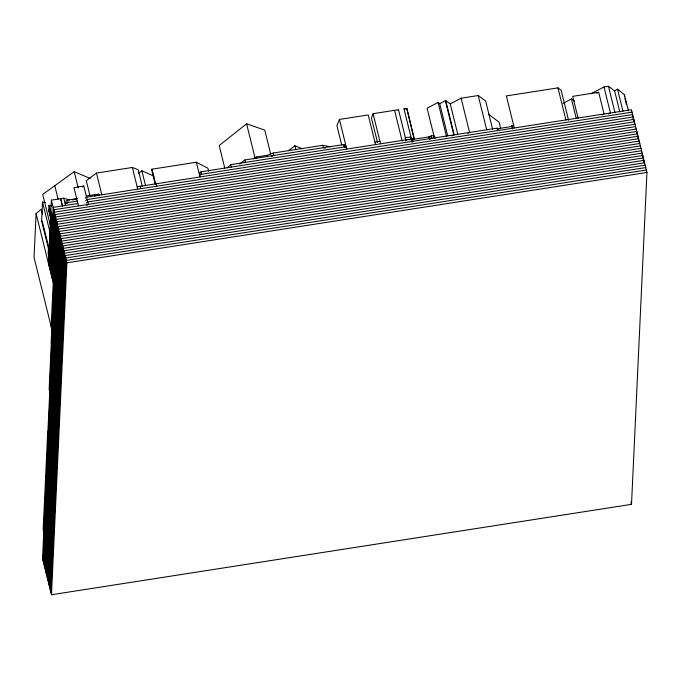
<?xml version="1.0" encoding="UTF-8"?>
<svg xmlns="http://www.w3.org/2000/svg" width="681" height="681" viewBox="0 0 681 681"><rect width="100%" height="100%" fill="white"/><g stroke="black" fill="none" stroke-linecap="round" stroke-linejoin="round"><path stroke-width="1.02" d="M42.545 214.362L41.286 209.28L36.093 213.528L34.05 257.418L51.177 326.625M41.626 221.027L42.248 221.138L49.645 251.042L49.023 250.931L41.626 221.027L42.503 202.061L45.533 202.58M48.76 210.906L48.828 209.51L49.653 209.816L53.229 224.287L52.343 225.377L48.76 210.906L49.653 209.816M51.501 206.105L49.015 205.321L48.836 209.169L52.42 223.632M48.445 263.445L49.909 231.966L42.503 202.061M69.513 200.035L63.75 198.197L51.39 200.129L50.922 210.131L52.709 217.358M49.883 236.29L50.207 229.276M49.041 265.854L51.143 220.55L52.037 219.461L51.211 219.154L51.935 218.243L51.339 215.834L50.632 216.405L51.441 217.052L50.547 218.141L50.062 228.671L50.658 231.089M51.407 214.966L51.518 212.54M49.636 268.263L51.739 222.968L52.633 221.878L51.824 221.223M52.003 217.375L52.114 214.949M50.232 270.68L53.178 207.364L77.889 203.508M50.828 273.09L53.773 209.774L633.824 119.371L633.722 121.482M51.424 275.499L54.369 212.183L634.42 121.78M52.02 277.916L54.965 214.6L635.015 124.189M52.624 280.325L55.561 217.009L635.611 126.598M51.296 343.156L49.134 389.566L50.181 393.788M49.585 391.379L57.357 224.245L637.399 133.834L637.305 135.953M47.857 432.273L49.73 391.975M43.116 560.982L58.549 229.063L638.599 138.66L638.446 141.835M43.712 563.4L59.145 231.472L639.195 141.069M44.316 565.809L59.741 233.889L639.791 143.478M44.912 568.218L60.337 236.298L640.387 145.896M45.508 570.627L60.932 238.708L640.983 148.305M46.104 573.044L61.528 241.125L641.579 150.714M46.7 575.454L62.124 243.534L642.174 153.123L642.081 155.251M47.295 577.863L62.729 245.943L642.77 155.54L642.677 157.66M47.891 580.28L63.324 248.352L643.366 157.949L643.273 160.069M48.487 582.689L63.92 250.77L643.962 160.358L643.868 162.478M49.083 585.098L64.516 253.179L644.567 162.776M49.679 587.507L65.112 255.588L645.162 165.185M50.283 589.925L65.708 258.005L645.758 167.594M50.879 592.334L66.304 260.414L646.354 170.003M137.145 186.764L631.432 109.718L646.95 172.421L631.517 504.34L51.475 594.743L66.9 262.823L51.39 200.129M624.4 96.302L624.468 94.829L617.514 89.143L614.62 90.879L608.456 86.257L603.996 86.947L590.98 93.748M632.53 116.621L632.632 114.544L87.142 199.567L85.636 200.537M633.126 119.064L633.228 116.953L87.738 201.976L86.232 202.955M636.709 133.544L636.803 131.424L56.761 221.827L51.143 342.552L51.739 344.961M637.901 138.362L637.995 136.251L57.953 226.654L42.52 558.573L51.475 594.743M410.992 137.732L411.894 139.511L405.944 139.886L398.496 109.718L373.086 113.676L371.468 118.102L377.436 142.21M398.13 110.705L398.496 109.718M414.184 138.873L406.838 108.415L403.995 108.858L411.46 139.001L414.184 138.873L406.838 108.415M404.999 138.43L405.348 137.477L410.847 137.128L412.039 141.946L412.49 141.92M405.595 140.848L405.953 139.852M375.563 144.593L368.225 114.936L339.427 119.422L336.925 125.67L341.734 145.096M227.233 167.849L230.748 164.657L346.169 146.67M270.638 153.872L264.756 130.122L246.59 123.806L219.197 145.521L224.815 168.241M239.678 164.002L244.802 159.967L343.599 144.568L345.327 144.874L345.922 147.283L344.194 146.977L343.599 144.568M288.489 150.748L294.873 145.743L302.39 148.798M142.355 186.492L138.2 169.722L132.369 167.466L96.455 173.068L86.283 180.678L89.943 195.481M62.431 205.917L60.643 198.682L62.55 205.9M50.241 224.824L42.716 194.434L74.178 171.68L90.224 178.448M138.456 173.289L141.878 170.778L153.957 176.183M411.443 139.537L412.388 138.856L412.984 141.265L412.039 141.946M200.997 171.799L199.797 172.659L200.393 175.068L201.593 174.208L200.997 171.799L414.295 138.558M253.758 158.826L256.303 157.022L267.284 155.311L273.277 153.021L322.82 145.3L329.996 146.773M82.29 187.037L83.806 186.058L88.343 204.385L86.828 205.364M85.04 198.128L86.547 197.149L632.028 112.135M151.991 169.169L151.574 169.433L155.217 184.142L155.634 183.879L151.991 169.169L196.358 162.257L207.935 168.241L208.667 171.186M67.487 200.12L65.844 201.091L66.449 203.5L68.083 202.538L67.487 200.12L76.698 198.69M563.136 103.376L571.419 98.932L574.696 101.239M434.325 137.409L427.098 108.202L438.079 102.439L439.705 103.631L445.74 100.601L450.26 103.912L457.734 134.123M451.937 135.894L453.818 134.898L445.34 100.66M450.26 103.912L461.105 98.2L478.207 95.536L485.621 100.958L492.593 129.152M467.77 133.391L469.584 132.446L461.105 98.2M608.576 113.965L610.44 112.995L603.996 86.947M596.803 93.229L598.684 92.284L604.056 113.991L602.174 114.936M431.311 135.902L428.928 136.83L429.524 139.239L431.916 138.311L431.311 135.902L433.474 135.57L435.831 138.115M429.081 137.434L431.465 136.506L412.533 139.46L411.596 140.141L412.048 140.116M271.302 156.417L273.873 155.43L273.277 153.021M72.492 199.959L77.447 198.333M568.55 120.214L561.11 90.147L557.952 87.866L506.358 95.91L514.3 127.977M598.684 92.284L572.695 96.336L578.067 118.043M83.806 186.058L73.957 187.598L78.494 205.917M374.967 142.184L379.947 141.401M199.397 174.557L497.002 128.173L498.696 129.245M512.733 128.786L511.542 125.9L513.704 125.568M497.147 128.769L511.695 126.504L512.282 126.981M86.555 195.856L98.907 194.094L99.307 195.702M64.95 203.023L77.293 201.099M636.207 129.015L56.157 219.418L51.16 327.042L51.756 329.451M66.9 262.823L646.95 172.421M403.995 108.858L406.719 108.73M49.049 248.625L48.428 248.514L48.189 253.707L48.785 256.116M325.467 148.135L323.415 147.709L322.82 145.3M53.229 224.287L52.403 223.981L48.828 209.51M488.405 114.05L499.113 122.239L500.595 128.224M511.542 125.9L512.138 126.377M624.468 94.829L628.435 110.858M624.894 98.302L626.384 104.312M617.514 89.143L622.962 111.173M614.62 90.879L619.829 111.914M608.456 86.257L614.9 112.297M571.419 98.932L576.22 118.324M557.952 87.866L565.885 119.941M630.921 501.923L631.517 504.34M497.002 128.173L497.598 130.582M478.207 95.536L486.677 129.782M445.74 100.601L454.21 134.838M439.705 103.631L447.681 135.851M438.079 102.439L446.557 136.685M433.865 136.089L434.461 138.498L433.474 135.57M394.716 110.858L402.182 141.001M373.086 113.676L380.543 143.819M339.427 119.422L346.765 149.079M344.799 144.959L345.395 147.368M294.873 145.743L295.869 149.76M267.284 155.311L267.684 156.919M256.303 157.022L256.703 158.63M246.59 123.806L255.026 157.881M244.802 159.967L245.407 162.376M230.748 164.657L231.344 167.075M196.358 162.257L199.993 176.966M156.179 183.793L156.775 186.211M141.878 170.778L145.581 185.76M140.184 186.288L140.78 188.697M132.369 167.466L137.741 189.173M96.455 173.068L101.827 194.775M94.548 194.613L94.94 196.222M74.178 171.68L78.187 187.888M63.75 198.197L65.546 205.432M54.838 185.93L58.098 199.099M49.015 205.321L52.599 219.793M49.73 235.686L50.326 238.103M36.093 213.528L53.22 282.734M48.308 434.078L47.713 431.669L43.158 529.648L43.754 532.057"/></g></svg>
